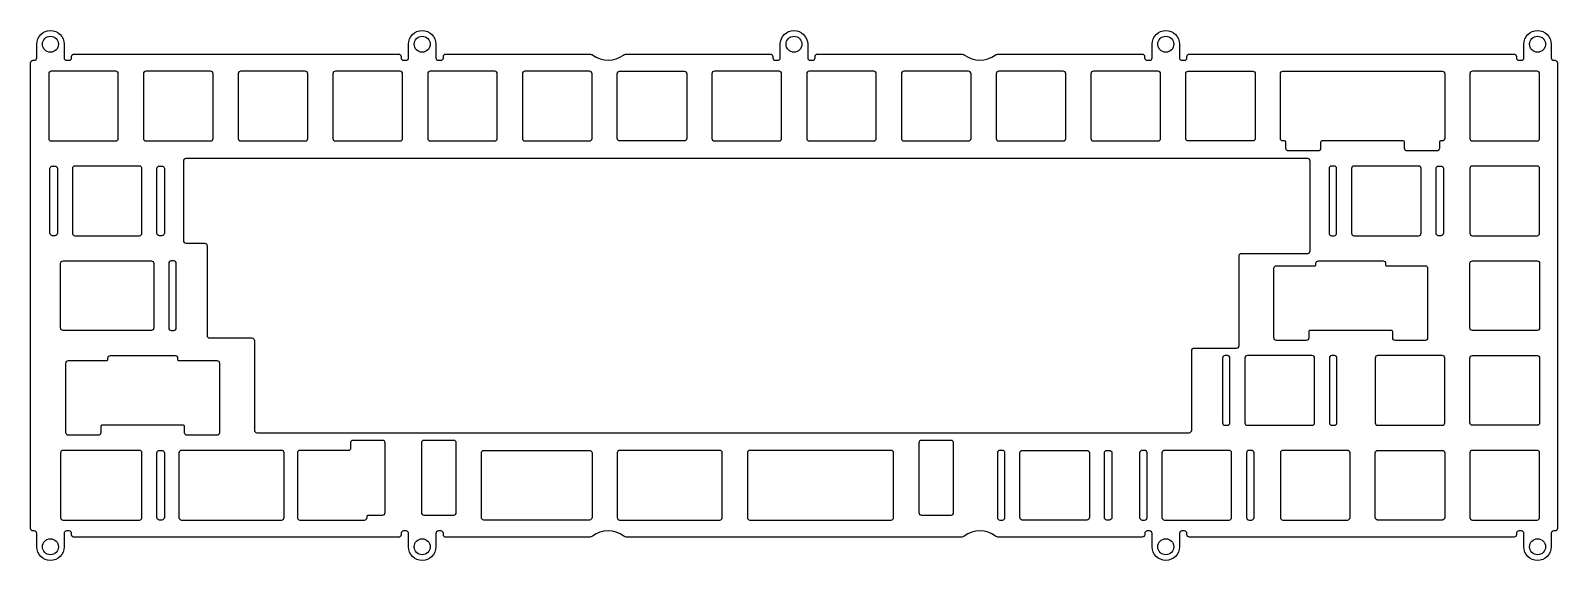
# Model space of a CAD drawing. Header units: millimetres. Extents: x -11 to 296, y -91 to 15.
import ezdxf

# ---------------------------------------------------------------- set-up
doc = ezdxf.new("R2010")
doc.units = ezdxf.units.MM
doc.layers.get('0').update_dxf_attribs({"linetype": 'CONTINUOUS'})

msp = doc.modelspace()

# ---------------------------------------------------------------- linework, layer by layer
for points in [[(-2.4, 9.7), (-2.4, 9.95, -0.414214), (-1.9, 10.45), (63.35, 10.45, -0.414214), (63.85, 9.95), (63.85, 9.7, 0.414214), (64.35, 9.2), (64.85, 9.2, 0.414214), (65.35, 9.7), (65.35, 12.43, -1), (70.85, 12.43), (70.85, 9.7, 0.414214), (71.35, 9.2), (71.85, 9.2, 0.414214), (72.35, 9.7), (72.35, 9.95, -0.414214), (72.85, 10.45), (101.78, 10.45, -0.160934), (102.38, 10.25, 0.330426), (108.58, 10.25, -0.160934), (109.17, 10.45), (138.1, 10.45, -0.414214), (138.6, 9.95), (138.6, 9.7, 0.414214), (139.1, 9.2), (139.6, 9.2, 0.414214), (140.1, 9.7), (140.1, 12.43, -1), (145.6, 12.43), (145.6, 9.7, 0.414214), (146.1, 9.2), (146.6, 9.2, 0.414214), (147.1, 9.7), (147.1, 9.95, -0.414214), (147.6, 10.45), (176.53, 10.45, -0.160935), (177.13, 10.25, 0.330427), (183.33, 10.25, -0.160935), (183.92, 10.45), (212.85, 10.45, -0.414214), (213.35, 9.95), (213.35, 9.7, 0.414214), (213.85, 9.2), (214.35, 9.2, 0.414214), (214.85, 9.7), (214.85, 12.43, -1), (220.35, 12.43), (220.35, 9.7, 0.414214), (220.85, 9.2), (221.35, 9.2, 0.414214), (221.85, 9.7), (221.85, 9.95, -0.414214), (222.35, 10.45), (287.6, 10.45, -0.414214), (288.1, 9.95), (288.1, 9.7, 0.414214), (288.6, 9.2), (289.1, 9.2, 0.414214), (289.6, 9.7), (289.6, 12.43, -1), (295.1, 12.43), (295.1, 9.7, 0.414214), (295.6, 9.2), (295.85, 9.2, -0.414214), (296.35, 8.7), (296.35, -84.89, -0.414214), (295.85, -85.39), (295.6, -85.39, 0.414214), (295.1, -85.89), (295.1, -88.57, -1), (289.6, -88.57), (289.6, -85.89, 0.414214), (289.1, -85.39), (288.6, -85.39, 0.414223), (288.1, -85.89), (288.1, -86.14, -0.414214), (287.6, -86.64), (222.36, -86.64, -0.414214), (221.86, -86.14), (221.86, -85.89, 0.414214), (221.36, -85.39), (220.86, -85.39, 0.414214), (220.36, -85.89), (220.36, -88.56, -1), (214.86, -88.56), (214.86, -85.89, 0.414214), (214.36, -85.39), (213.86, -85.39, 0.414214), (213.36, -85.89), (213.36, -86.14, -0.414214), (212.86, -86.64), (183.99, -86.64, -0.164529), (183.38, -86.44, 0.338213), (177.07, -86.44, -0.164529), (176.46, -86.64), (109.24, -86.65, -0.164689), (108.64, -86.44, 0.33856), (102.32, -86.44, -0.164689), (101.71, -86.65), (72.86, -86.65, -0.414214), (72.36, -86.15), (72.36, -85.9, 0.414214), (71.86, -85.4), (71.36, -85.4, 0.414214), (70.86, -85.9), (70.86, -88.57, -1), (65.36, -88.57), (65.36, -85.9, 0.414214), (64.86, -85.4), (64.36, -85.4, 0.414214), (63.86, -85.9), (63.86, -86.15, -0.414214), (63.36, -86.65), (-1.9, -86.65, -0.414214), (-2.4, -86.15), (-2.4, -85.9, 0.414214), (-2.9, -85.4), (-3.4, -85.4, 0.414213), (-3.9, -85.9), (-3.9, -88.57, -1), (-9.4, -88.57), (-9.4, -85.9, 0.414221), (-9.9, -85.4), (-10.15, -85.4, -0.414214), (-10.65, -84.9), (-10.65, 8.7, -0.414214), (-10.15, 9.2), (-9.9, 9.2, 0.414206), (-9.4, 9.7), (-9.4, 12.43, -1), (-3.9, 12.43), (-3.9, 9.7, 0.414214), (-3.4, 9.2), (-2.9, 9.2, 0.414214)], [(-6.5, 7, 0.414214), (-7, 6.5), (-7, -6.5, 0.414214), (-6.5, -7), (6.5, -7, 0.414214), (7, -6.5), (7, 6.5, 0.414214), (6.5, 7)], [(12.05, 6.5), (12.05, -6.5, 0.414214), (12.55, -7), (25.55, -7, 0.414214), (26.05, -6.5), (26.05, 6.5, 0.414214), (25.55, 7), (12.55, 7, 0.414214)], [(31.6, 7, 0.414214), (31.1, 6.5), (31.1, -6.5, 0.414214), (31.6, -7), (44.6, -7, 0.414214), (45.1, -6.5), (45.1, 6.5, 0.414214), (44.6, 7)], [(50.15, -6.5, 0.414214), (50.65, -7), (63.65, -7, 0.414214), (64.15, -6.5), (64.15, 6.5, 0.414214), (63.65, 7), (50.65, 7, 0.414214), (50.15, 6.5)], [(69.7, 7, 0.414214), (69.2, 6.5), (69.2, -6.5, 0.414214), (69.7, -7), (82.7, -7, 0.414214), (83.2, -6.5), (83.2, 6.5, 0.414214), (82.7, 7)], [(88.25, -6.5, 0.414214), (88.75, -7), (101.75, -7, 0.414214), (102.25, -6.5), (102.25, 6.5, 0.414214), (101.75, 7), (88.75, 7, 0.414214), (88.25, 6.5)], [(107.8, 7), (120.8, 7, -0.414214), (121.3, 6.5), (121.3, -6.5, -0.414214), (120.8, -7), (107.8, -7, -0.414214), (107.3, -6.5), (107.3, 6.5, -0.414214)], [(140.35, 6.5, 0.414214), (139.85, 7), (126.85, 7, 0.414214), (126.35, 6.5), (126.35, -6.5, 0.414214), (126.85, -7), (139.85, -7, 0.414214), (140.35, -6.5)], [(159.4, 6.5, 0.414214), (158.9, 7), (145.9, 7, 0.414214), (145.4, 6.5), (145.4, -6.5, 0.414214), (145.9, -7), (158.9, -7, 0.414214), (159.4, -6.5)], [(164.45, -6.5, 0.414214), (164.95, -7), (177.95, -7, 0.414214), (178.45, -6.5), (178.45, 6.5, 0.414214), (177.95, 7), (164.95, 7, 0.414214), (164.45, 6.5)], [(184, -7), (197, -7, 0.414214), (197.5, -6.5), (197.5, 6.5, 0.414214), (197, 7), (184, 7, 0.414214), (183.5, 6.5), (183.5, -6.5, 0.414214)], [(216.55, 6.5, 0.414214), (216.05, 7), (203.05, 7, 0.414214), (202.55, 6.5), (202.55, -6.5, 0.414214), (203.05, -7), (216.05, -7, 0.414214), (216.55, -6.5)], [(235.6, 6.5), (235.6, -6.5, -0.414214), (235.1, -7), (222.1, -7, -0.414214), (221.6, -6.5), (221.6, 6.5, -0.414214), (222.1, 7), (235.1, 7, -0.414214)], [(241.15, 7), (273.2, 7, -0.414214), (273.7, 6.5), (273.7, -6.5, -0.414214), (273.2, -7), (272.86, -7, 0.414214), (272.61, -7.25), (272.61, -8.5, -0.414214), (272.11, -9), (266.11, -9, -0.414214), (265.61, -8.5), (265.61, -7.25, 0.414214), (265.36, -7), (248.99, -7, 0.414214), (248.74, -7.25), (248.74, -8.5, -0.414214), (248.24, -9), (242.24, -9, -0.414214), (241.74, -8.5), (241.74, -7.25, 0.414214), (241.49, -7), (241.15, -7, -0.414214), (240.65, -6.5), (240.65, 6.5, -0.414214)], [(278.75, -6.5, 0.414214), (279.25, -7), (292.25, -7, 0.414214), (292.75, -6.5), (292.75, 6.5, 0.414214), (292.25, 7), (279.25, 7, 0.414214), (278.75, 6.5)], [(-5.24, -12.55), (-5.24, -25.55, -0.414214), (-5.74, -26.05), (-6.24, -26.05, -0.414214), (-6.74, -25.55), (-6.74, -12.55, -0.414214), (-6.24, -12.05), (-5.74, -12.05, -0.414214)], [(-2.24, -12.55), (-2.24, -25.55, 0.414214), (-1.74, -26.05), (11.26, -26.05, 0.414214), (11.76, -25.55), (11.76, -12.55, 0.414214), (11.26, -12.05), (-1.74, -12.05, 0.414214)], [(16.26, -12.55), (16.26, -25.55, -0.414214), (15.76, -26.05), (15.26, -26.05, -0.414214), (14.76, -25.55), (14.76, -12.55, -0.414214), (15.26, -12.05), (15.76, -12.05, -0.414214)], [(246.13, -10.55), (20.58, -10.55, 0.414214), (20.08, -11.05), (20.08, -27.05, 0.414214), (20.58, -27.55), (24.34, -27.55, -0.414214), (24.84, -28.05), (24.84, -46.1, 0.414214), (25.34, -46.6), (33.86, -46.6, -0.414214), (34.36, -47.1), (34.36, -65.15, 0.414214), (34.86, -65.65), (222.31, -65.65, 0.414214), (222.81, -65.15), (222.81, -49.15, -0.414214), (223.31, -48.65), (231.84, -48.65, 0.414214), (232.34, -48.15), (232.34, -30.1, -0.414214), (232.84, -29.6), (246.13, -29.6, 0.414214), (246.63, -29.1), (246.63, -11.05, 0.414214)], [(250.44, -12.55), (250.44, -25.55, 0.414214), (250.94, -26.05), (251.44, -26.05, 0.414214), (251.94, -25.55), (251.94, -12.55, 0.414214), (251.44, -12.05), (250.94, -12.05, 0.414214)], [(255.44, -26.05), (268.44, -26.05, 0.414214), (268.94, -25.55), (268.94, -12.55, 0.414214), (268.44, -12.05), (255.44, -12.05, 0.414214), (254.94, -12.55), (254.94, -25.55, 0.414214)], [(272.44, -12.05), (272.94, -12.05, -0.414214), (273.44, -12.55), (273.44, -25.55, -0.414214), (272.94, -26.05), (272.44, -26.05, -0.414214), (271.94, -25.55), (271.94, -12.55, -0.414214)], [(278.75, -25.55, 0.414214), (279.25, -26.05), (292.25, -26.05, 0.414214), (292.75, -25.55), (292.75, -12.55, 0.414214), (292.25, -12.05), (279.25, -12.05, 0.414214), (278.75, -12.55)], [(14.14, -31.6), (14.14, -44.6, -0.414214), (13.64, -45.1), (-4.12, -45.1, -0.414214), (-4.62, -44.6), (-4.62, -31.6, -0.414214), (-4.12, -31.1), (13.64, -31.1, -0.414214)], [(17.14, -31.6), (17.14, -44.6, 0.414214), (17.64, -45.1), (18.14, -45.1, 0.414214), (18.64, -44.6), (18.64, -31.6, 0.414214), (18.14, -31.1), (17.64, -31.1, 0.414214)], [(248.29, -31.1), (261.29, -31.1, -0.414214), (261.79, -31.6), (261.79, -31.85, 0.414214), (262.04, -32.1), (269.73, -32.1, -0.414214), (270.23, -32.6), (270.23, -46.6, -0.414214), (269.73, -47.1), (263.73, -47.1, -0.414214), (263.23, -46.6), (263.23, -45.35, 0.414214), (262.98, -45.1), (246.61, -45.1, 0.414214), (246.36, -45.35), (246.36, -46.6, -0.414214), (245.86, -47.1), (239.86, -47.1, -0.414214), (239.36, -46.6), (239.36, -32.6, -0.414214), (239.86, -32.1), (247.54, -32.1, 0.414214), (247.79, -31.85), (247.79, -31.6, -0.414214)], [(292.75, -31.6), (292.75, -44.6, -0.414214), (292.25, -45.1), (279.25, -45.1, -0.414214), (278.75, -44.6), (278.75, -31.6, -0.414214), (279.25, -31.1), (292.25, -31.1, -0.414214)], [(5.41, -50.15), (18.41, -50.15, -0.414214), (18.91, -50.65), (18.91, -50.9, 0.414214), (19.16, -51.15), (26.84, -51.15, -0.414214), (27.34, -51.65), (27.34, -65.65, -0.414214), (26.84, -66.15), (20.84, -66.15, -0.414214), (20.34, -65.65), (20.34, -64.4, 0.414214), (20.09, -64.15), (3.72, -64.15, 0.414214), (3.47, -64.4), (3.47, -65.65, -0.414214), (2.97, -66.15), (-3.03, -66.15, -0.414214), (-3.53, -65.65), (-3.53, -51.65, -0.414214), (-3.03, -51.15), (4.66, -51.15, 0.414214), (4.91, -50.9), (4.91, -50.65, -0.414214)], [(230.51, -50.65, 0.414214), (230.01, -50.15), (229.51, -50.15, 0.414214), (229.01, -50.65), (229.01, -63.65, 0.414214), (229.51, -64.15), (230.01, -64.15, 0.414214), (230.51, -63.65)], [(234.01, -50.15, 0.414214), (233.51, -50.65), (233.51, -63.65, 0.414214), (234.01, -64.15), (247.01, -64.15, 0.414214), (247.51, -63.65), (247.51, -50.65, 0.414214), (247.01, -50.15)], [(250.51, -50.65), (250.51, -63.65, 0.414214), (251.01, -64.15), (251.51, -64.15, 0.414214), (252.01, -63.65), (252.01, -50.65, 0.414214), (251.51, -50.15), (251.01, -50.15, 0.414214)], [(260.2, -50.15, 0.414214), (259.7, -50.65), (259.7, -63.65, 0.414214), (260.2, -64.15), (273.2, -64.15, 0.414214), (273.7, -63.65), (273.7, -50.65, 0.414214), (273.2, -50.15)], [(292.75, -50.65), (292.75, -63.65, -0.414214), (292.25, -64.15), (279.25, -64.15, -0.414214), (278.75, -63.65), (278.75, -50.65, -0.414214), (279.25, -50.15), (292.25, -50.15, -0.414214)], [(43.51, -83.2), (56.51, -83.2, 0.414214), (57.01, -82.7), (57.01, -82.45, -0.414214), (57.26, -82.2), (60.15, -82.2, 0.414214), (60.65, -81.7), (60.65, -67.7, 0.414214), (60.15, -67.2), (54.15, -67.2, 0.414214), (53.65, -67.7), (53.65, -68.95, -0.414214), (53.4, -69.2), (43.51, -69.2, 0.414214), (43.01, -69.7), (43.01, -82.7, 0.414214)], [(67.94, -81.7, 0.414214), (68.44, -82.2), (74.44, -82.2, 0.414214), (74.94, -81.7), (74.94, -67.7, 0.414214), (74.44, -67.2), (68.44, -67.2, 0.414214), (67.94, -67.7)], [(174.95, -81.7), (174.95, -67.7, 0.414214), (174.45, -67.2), (168.45, -67.2, 0.414214), (167.95, -67.7), (167.95, -81.7, 0.414214), (168.45, -82.2), (174.45, -82.2, 0.414214)], [(-4.62, -69.7), (-4.62, -82.7, 0.414214), (-4.12, -83.2), (11.26, -83.2, 0.414214), (11.76, -82.7), (11.76, -69.7, 0.414214), (11.26, -69.2), (-4.12, -69.2, 0.414214)], [(15.26, -69.2), (15.76, -69.2, -0.414214), (16.26, -69.7), (16.26, -82.7, -0.414214), (15.76, -83.2), (15.26, -83.2, -0.414214), (14.76, -82.7), (14.76, -69.7, -0.414214)], [(19.69, -83.2), (39.84, -83.2, 0.414214), (40.34, -82.7), (40.34, -69.7, 0.414214), (39.84, -69.2), (19.69, -69.2, 0.414214), (19.19, -69.7), (19.19, -82.7, 0.414214)], [(80.49, -69.2), (101.75, -69.2, -0.414214), (102.25, -69.7), (102.25, -82.7, -0.414214), (101.75, -83.2), (80.49, -83.2, -0.414214), (79.99, -82.7), (79.99, -69.7, -0.414214)], [(128.44, -69.7, 0.414214), (127.94, -69.2), (107.8, -69.2, 0.414214), (107.3, -69.7), (107.3, -82.7, 0.414214), (107.8, -83.2), (127.94, -83.2, 0.414214), (128.44, -82.7)], [(162.89, -69.7, 0.414214), (162.39, -69.2), (133.99, -69.2, 0.414214), (133.49, -69.7), (133.49, -82.7, 0.414214), (133.99, -83.2), (162.39, -83.2, 0.414214), (162.89, -82.7)], [(184.76, -83.2, 0.414214), (185.26, -82.7), (185.26, -69.7, 0.414214), (184.76, -69.2), (184.26, -69.2, 0.414214), (183.76, -69.7), (183.76, -82.7, 0.414214), (184.26, -83.2)], [(188.76, -69.2), (201.76, -69.2, -0.414214), (202.26, -69.7), (202.26, -82.7, -0.414214), (201.76, -83.2), (188.76, -83.2, -0.414214), (188.26, -82.7), (188.26, -69.7, -0.414214)], [(206.76, -69.7), (206.76, -82.7, -0.414214), (206.26, -83.2), (205.76, -83.2, -0.414214), (205.26, -82.7), (205.26, -69.7, -0.414214), (205.76, -69.2), (206.26, -69.2, -0.414214)], [(213.34, -83.2, 0.414214), (213.84, -82.7), (213.84, -69.7, 0.414214), (213.34, -69.2), (212.84, -69.2, 0.414214), (212.34, -69.7), (212.34, -82.7, 0.414214), (212.84, -83.2)], [(230.84, -69.7, 0.414214), (230.34, -69.2), (217.34, -69.2, 0.414214), (216.84, -69.7), (216.84, -82.7, 0.414214), (217.34, -83.2), (230.34, -83.2, 0.414214), (230.84, -82.7)], [(235.34, -69.7, 0.414214), (234.84, -69.2), (234.34, -69.2, 0.414214), (233.84, -69.7), (233.84, -82.7, 0.414214), (234.34, -83.2), (234.84, -83.2, 0.414214), (235.34, -82.7)], [(240.65, -69.7), (240.65, -82.7, 0.414214), (241.15, -83.2), (254.15, -83.2, 0.414214), (254.65, -82.7), (254.65, -69.7, 0.414214), (254.15, -69.2), (241.15, -69.2, 0.414214)], [(273.7, -69.7), (273.7, -82.7, -0.414214), (273.2, -83.2), (260.2, -83.2, -0.414214), (259.7, -82.7), (259.7, -69.7, -0.414214), (260.2, -69.2), (273.2, -69.2, -0.414214)], [(279.25, -83.2), (292.25, -83.2, 0.414214), (292.75, -82.7), (292.75, -69.7, 0.414214), (292.25, -69.2), (279.25, -69.2, 0.414214), (278.75, -69.7), (278.75, -82.7, 0.414214)]]:
    msp.add_lwpolyline(points, format="xyb", close=True)
for centre in [(-6.65, 12.43), (68.1, 12.43), (142.85, 12.43), (217.6, 12.43), (292.35, 12.43), (-6.65, -88.57), (68.1, -88.57), (217.6, -88.57), (292.35, -88.57)]:
    msp.add_circle(centre, 1.6)

doc.saveas('drawing.dxf')
